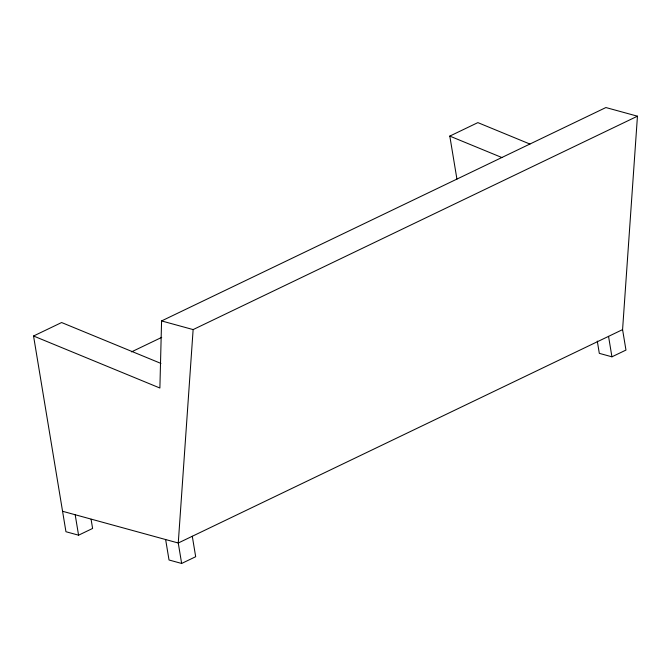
<?xml version="1.0" encoding="UTF-8"?>
<svg xmlns="http://www.w3.org/2000/svg" width="671" height="671" viewBox="0 0 671 671"><rect width="100%" height="100%" fill="white"/><g stroke="black" fill="none" stroke-linecap="round" stroke-linejoin="round"><path stroke-width="1.01" d="M597.282 341.078L599.312 353.349L611.935 356.813L625.968 350.069L622.579 329.62L637.45 116.192L605.896 107.545L161.577 320.931L159.883 388.023L33.55 336.003L65.951 531.726L78.574 535.19L92.606 528.446L91.08 519.245M637.45 116.192L193.131 329.587L178.26 543.007L181.648 563.455L195.68 556.72L192.292 536.272M33.55 336.003L61.615 322.533L160.939 363.422M456.934 179.149L449.805 136.096L477.869 122.617L529.947 144.064M131.491 351.881L161.703 337.37M622.579 329.62L178.26 543.007L62.562 511.277M161.577 320.931L193.131 329.587M181.648 563.455L169.025 560L165.636 539.551M449.805 136.096L501.883 157.534M608.547 336.364L611.935 356.813M75.186 514.741L78.574 535.19"/></g></svg>
